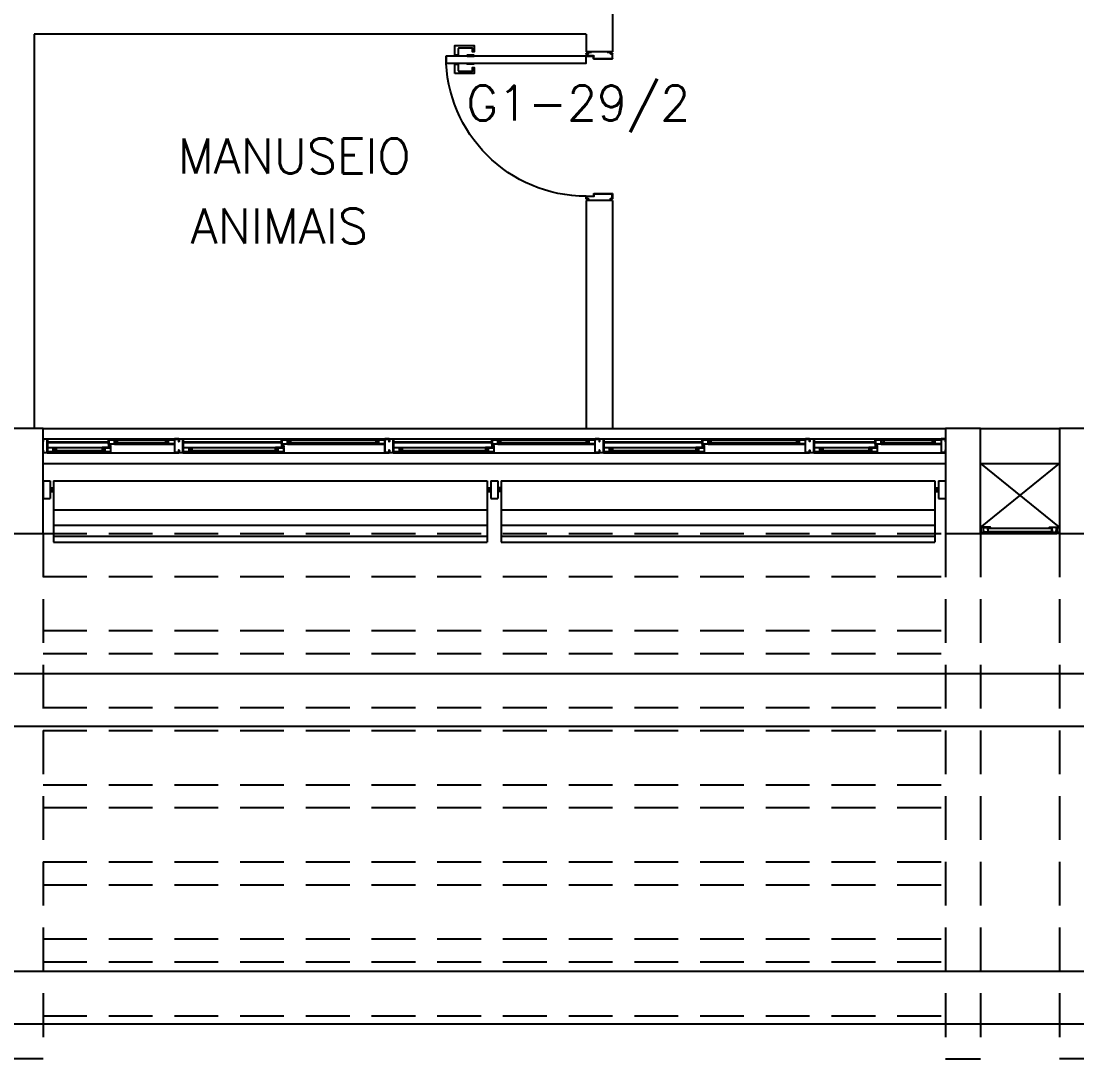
# Model space of a CAD drawing. Header units: millimetres. Extents: x 2801 to 3319, y 1187 to 1422.
# Drawn here: x 3076.25 to 3082.27, y 1310.75 to 1316.67 of the extents above; entities that cross this region are included whole.
import ezdxf

# ---------------------------------------------------------------- set-up
doc = ezdxf.new("R2010")
doc.units = ezdxf.units.MM
doc.linetypes.add('HIDDEN', pattern=[0.375, 0.25, -0.125])
for name, color, linetype in [('AR-ALV', 2, 'Continuous'), ('AR-BRISES', 1, 'Continuous'), ('AR-CALÇADA', 1, 'Continuous'), ('AR-ESQ', 1, 'Continuous'), ('AR-ESTC', 3, 'Continuous'), ('AR-PEITORIL', 1, 'Continuous'), ('AR-PERGOLAPROJ', 1, 'HIDDEN'), ('ar-podotactil', 1, 'Continuous'), ('AR-PORTA', 1, 'Continuous'), ('AR-SHAFT', 1, 'Continuous'), ('BR-LINHAS', 1, 'Continuous'), ('BR-MONTANTE', 242, 'Continuous'), ('BR-PAINEL', 1, 'Continuous'), ('BR-SUPORTE', 1, 'Continuous'), ('DT-ESQ-BAGUETE-C', 2, 'Continuous'), ('DT-ESQ-BAGUETE-V', 1, 'Continuous'), ('DT-ESQ-CHAPA DOBRADA-V', 1, 'Continuous'), ('DT-ESQ-PERFIL CADEIRA-C', 2, 'Continuous'), ('DT-ESQ-PERFIL CADEIRA-V', 1, 'Continuous'), ('DT-ESQ-PERFIL U SIMPLES-C', 2, 'Continuous'), ('DT-ESQ-PERFIL U-C', 2, 'Continuous'), ('DT-ESQ-PERFIL U-V', 1, 'Continuous'), ('DT-ESQ-VENEZIANA-C', 2, 'Continuous'), ('DT-ESQ-VENEZIANA-V', 2, 'Continuous'), ('DT-ESQ-VIDRO-C', 2, 'Continuous'), ('ENDEREÇO', 2, 'Continuous'), ('maçaneta', 1, 'Continuous'), ('mov', 1, 'Continuous'), ('PG-PROJ', 1, 'HIDDEN'), ('PM-PERFIL U-C', 2, 'Continuous'), ('pm1', 2, 'Continuous'), ('TEXTO', 2, 'Continuous')]:
    doc.layers.add(name, color=color, linetype=linetype)
doc.styles.add('UNB-100', font='simplex.shx', dxfattribs={"height": 0.2})
doc.styles.add('UNB1-100', font='simplex.shx', dxfattribs={"height": 0.2})

# ---------------------------------------------------------------- blocks, each defined once
blk = doc.blocks.new('EF40-P')
at = {"layer": 'DT-ESQ-BAGUETE-C', "color": 2, "ltscale": 0.1}
for points in [[(0.0735, -0.125), (0.06, -0.125), (0.06, -0.1235), (0.073, -0.1235, 0.414214), (0.0735, -0.123), (0.0735, -0.112, 0.414214), (0.073, -0.1115), (0.06, -0.1115), (0.06, -0.11), (0.0735, -0.11, -0.414214), (0.075, -0.1115), (0.075, -0.1235, -0.414214)], [(0.339, -0.125), (0.3525, -0.125), (0.3525, -0.1235), (0.3395, -0.1235, -0.414214), (0.339, -0.123), (0.339, -0.112, -0.414214), (0.3395, -0.1115), (0.3525, -0.1115), (0.3525, -0.11), (0.339, -0.11, 0.414214), (0.3375, -0.1115), (0.3375, -0.1235, 0.414214)], [(0.4225, -0.08), (0.409, -0.08), (0.409, -0.0785), (0.422, -0.0785, 0.414214), (0.4225, -0.078), (0.4225, -0.067, 0.414214), (0.422, -0.0665), (0.409, -0.0665), (0.409, -0.065), (0.4225, -0.065, -0.414214), (0.424, -0.0665), (0.424, -0.0785, -0.414214)], [(0.7015, -0.08), (0.715, -0.08), (0.715, -0.0785), (0.702, -0.0785, -0.414214), (0.7015, -0.078), (0.7015, -0.067, -0.414214), (0.702, -0.0665), (0.715, -0.0665), (0.715, -0.065), (0.7015, -0.065, 0.414214), (0.7, -0.0665), (0.7, -0.0785, 0.414214)], [(0.8485, -0.125), (0.835, -0.125), (0.835, -0.1235), (0.848, -0.1235, 0.414214), (0.8485, -0.123), (0.8485, -0.112, 0.414214), (0.848, -0.1115), (0.835, -0.1115), (0.835, -0.11), (0.8485, -0.11, -0.414214), (0.85, -0.1115), (0.85, -0.1235, -0.414214)], [(1.3265, -0.125), (1.34, -0.125), (1.34, -0.1235), (1.327, -0.1235, -0.414214), (1.3265, -0.123), (1.3265, -0.112, -0.414214), (1.327, -0.1115), (1.34, -0.1115), (1.34, -0.11), (1.3265, -0.11, 0.414214), (1.325, -0.1115), (1.325, -0.1235, 0.414214)], [(1.41, -0.08), (1.3965, -0.08), (1.3965, -0.0785), (1.4095, -0.0785, 0.414214), (1.41, -0.078), (1.41, -0.067, 0.414214), (1.4095, -0.0665), (1.3965, -0.0665), (1.3965, -0.065), (1.41, -0.065, -0.414214), (1.4115, -0.0665), (1.4115, -0.0785, -0.414214)], [(1.9015, -0.08), (1.915, -0.08), (1.915, -0.0785), (1.902, -0.0785, -0.414214), (1.9015, -0.078), (1.9015, -0.067, -0.414214), (1.902, -0.0665), (1.915, -0.0665), (1.915, -0.065), (1.9015, -0.065, 0.414214), (1.9, -0.0665), (1.9, -0.0785, 0.414214)], [(2.0485, -0.125), (2.035, -0.125), (2.035, -0.1235), (2.048, -0.1235, 0.414214), (2.0485, -0.123), (2.0485, -0.112, 0.414214), (2.048, -0.1115), (2.035, -0.1115), (2.035, -0.11), (2.0485, -0.11, -0.414214), (2.05, -0.1115), (2.05, -0.1235, -0.414214)], [(2.5265, -0.125), (2.54, -0.125), (2.54, -0.1235), (2.527, -0.1235, -0.414214), (2.5265, -0.123), (2.5265, -0.112, -0.414214), (2.527, -0.1115), (2.54, -0.1115), (2.54, -0.11), (2.5265, -0.11, 0.414214), (2.525, -0.1115), (2.525, -0.1235, 0.414214)], [(2.61, -0.08), (2.5965, -0.08), (2.5965, -0.0785), (2.6095, -0.0785, 0.414214), (2.61, -0.078), (2.61, -0.067, 0.414214), (2.6095, -0.0665), (2.5965, -0.0665), (2.5965, -0.065), (2.61, -0.065, -0.414214), (2.6115, -0.0665), (2.6115, -0.0785, -0.414214)], [(3.1015, -0.08), (3.115, -0.08), (3.115, -0.0785), (3.102, -0.0785, -0.414214), (3.1015, -0.078), (3.1015, -0.067, -0.414214), (3.102, -0.0665), (3.115, -0.0665), (3.115, -0.065), (3.1015, -0.065, 0.414214), (3.1, -0.0665), (3.1, -0.0785, 0.414214)], [(3.2485, -0.125), (3.235, -0.125), (3.235, -0.1235), (3.248, -0.1235, 0.414214), (3.2485, -0.123), (3.2485, -0.112, 0.414214), (3.248, -0.1115), (3.235, -0.1115), (3.235, -0.11), (3.2485, -0.11, -0.414214), (3.25, -0.1115), (3.25, -0.1235, -0.414214)], [(3.7265, -0.125), (3.74, -0.125), (3.74, -0.1235), (3.727, -0.1235, -0.414214), (3.7265, -0.123), (3.7265, -0.112, -0.414214), (3.727, -0.1115), (3.74, -0.1115), (3.74, -0.11), (3.7265, -0.11, 0.414214), (3.725, -0.1115), (3.725, -0.1235, 0.414214)], [(3.81, -0.08), (3.7965, -0.08), (3.7965, -0.0785), (3.8095, -0.0785, 0.414214), (3.81, -0.078), (3.81, -0.067, 0.414214), (3.8095, -0.0665), (3.7965, -0.0665), (3.7965, -0.065), (3.81, -0.065, -0.414214), (3.8115, -0.0665), (3.8115, -0.0785, -0.414214)], [(4.3015, -0.08), (4.315, -0.08), (4.315, -0.0785), (4.302, -0.0785, -0.414214), (4.3015, -0.078), (4.3015, -0.067, -0.414214), (4.302, -0.0665), (4.315, -0.0665), (4.315, -0.065), (4.3015, -0.065, 0.414214), (4.3, -0.0665), (4.3, -0.0785, 0.414214)], [(4.4485, -0.125), (4.435, -0.125), (4.435, -0.1235), (4.448, -0.1235, 0.414214), (4.4485, -0.123), (4.4485, -0.112, 0.414214), (4.448, -0.1115), (4.435, -0.1115), (4.435, -0.11), (4.4485, -0.11, -0.414214), (4.45, -0.1115), (4.45, -0.1235, -0.414214)], [(4.714, -0.125), (4.7275, -0.125), (4.7275, -0.1235), (4.7145, -0.1235, -0.414214), (4.714, -0.123), (4.714, -0.112, -0.414214), (4.7145, -0.1115), (4.7275, -0.1115), (4.7275, -0.11), (4.714, -0.11, 0.414214), (4.7125, -0.1115), (4.7125, -0.1235, 0.414214)], [(4.7975, -0.08), (4.784, -0.08), (4.784, -0.0785), (4.797, -0.0785, 0.414214), (4.7975, -0.078), (4.7975, -0.067, 0.414214), (4.797, -0.0665), (4.784, -0.0665), (4.784, -0.065), (4.7975, -0.065, -0.414214), (4.799, -0.0665), (4.799, -0.0785, -0.414214)], [(5.0765, -0.08), (5.09, -0.08), (5.09, -0.0785), (5.077, -0.0785, -0.414214), (5.0765, -0.078), (5.0765, -0.067, -0.414214), (5.077, -0.0665), (5.09, -0.0665), (5.09, -0.065), (5.0765, -0.065, 0.414214), (5.075, -0.0665), (5.075, -0.0785, 0.414214)]]:
    blk.add_lwpolyline(points, format="xyb", close=True, dxfattribs=at)
at = {"layer": 'DT-ESQ-BAGUETE-V', "color": 1, "ltscale": 0.1}
for p, q in [((0.0735, -0.11), (0.339, -0.11)), ((0.8485, -0.11), (1.3265, -0.11)), ((2.0485, -0.11), (2.5265, -0.11)), ((3.2485, -0.11), (3.7265, -0.11)), ((4.4485, -0.11), (4.714, -0.11))]:
    blk.add_line(p, q, dxfattribs=at)
at = {"layer": 'DT-ESQ-BAGUETE-V', "ltscale": 0.1}
for p, q in [((0.4225, -0.065), (0.7015, -0.065)), ((1.41, -0.065), (1.9015, -0.065)), ((2.61, -0.065), (3.1015, -0.065)), ((3.81, -0.065), (4.3015, -0.065)), ((4.7975, -0.065), (5.0765, -0.065))]:
    blk.add_line(p, q, dxfattribs=at)
at = {"layer": 'DT-ESQ-CHAPA DOBRADA-V', "ltscale": 0.1}
for p, q in [((0.025, -0.077), (0.374, -0.077)), ((0.025, -0.08), (0.374, -0.08)), ((0.8, -0.077), (1.3615, -0.077)), ((0.8, -0.08), (1.3615, -0.08)), ((4.4, -0.077), (4.749, -0.077)), ((4.4, -0.08), (4.749, -0.08))]:
    blk.add_line(p, q, dxfattribs=at)
at = {"layer": 'DT-ESQ-CHAPA DOBRADA-V', "color": 1, "ltscale": 0.1}
for p, q in [((2, -0.077), (2.5615, -0.077)), ((2, -0.08), (2.5615, -0.08)), ((3.2, -0.077), (3.7615, -0.077)), ((3.2, -0.08), (3.7615, -0.08))]:
    blk.add_line(p, q, dxfattribs=at)
at = {"layer": 'DT-ESQ-PERFIL CADEIRA-C', "color": 2, "ltscale": 0.1}
for p, q in [((0.376, -0.0885), (0.4225, -0.0885)), ((0.75, -0.0885), (0.7015, -0.0885)), ((1.3635, -0.0885), (1.41, -0.0885)), ((1.95, -0.0885), (1.9015, -0.0885)), ((2.5635, -0.0885), (2.61, -0.0885)), ((3.15, -0.0885), (3.1015, -0.0885)), ((3.7635, -0.0885), (3.81, -0.0885)), ((4.35, -0.0885), (4.3015, -0.0885)), ((4.751, -0.0885), (4.7975, -0.0885)), ((5.125, -0.0885), (5.0765, -0.0885)), ((0.025, -0.1335), (0.0735, -0.1335)), ((0.3855, -0.1335), (0.339, -0.1335)), ((0.8, -0.1335), (0.8485, -0.1335)), ((1.373, -0.1335), (1.3265, -0.1335)), ((2, -0.1335), (2.0485, -0.1335)), ((2.573, -0.1335), (2.5265, -0.1335)), ((3.2, -0.1335), (3.2485, -0.1335)), ((3.773, -0.1335), (3.7265, -0.1335)), ((4.7605, -0.1335), (4.714, -0.1335))]:
    blk.add_line(p, q, dxfattribs=at)
at = {"layer": 'DT-ESQ-PERFIL CADEIRA-C', "ltscale": 0.1}
blk.add_line((4.4, -0.1335), (4.4485, -0.1335), dxfattribs=at)
at = {"layer": 'DT-ESQ-PERFIL CADEIRA-C', "color": 2, "ltscale": 0.1}
for points in [[(0.0735, -0.135), (0.025, -0.135), (0.025, -0.1335), (0.06, -0.1335, -0.198912), (0.0589, -0.1331, -0.198913), (0.0585, -0.132), (0.0585, -0.112, 0.414214), (0.058, -0.1115), (0.025, -0.1115), (0.025, -0.11), (0.0585, -0.11, -0.414214), (0.06, -0.1115), (0.06, -0.1235), (0.06, -0.125), (0.06, -0.132), (0.0735, -0.132, -1)], [(0.339, -0.132, 1), (0.339, -0.135), (0.3855, -0.135, 0.414214), (0.3875, -0.133), (0.3875, -0.112, 0.414214), (0.3855, -0.11), (0.354, -0.11, 0.414214), (0.3525, -0.1115), (0.3525, -0.132)], [(0.3525, -0.1335, 0.198913), (0.3536, -0.1331, 0.198913), (0.354, -0.132), (0.354, -0.112, -0.414214), (0.3545, -0.1115), (0.3855, -0.1115, -0.414214), (0.386, -0.112), (0.386, -0.133, -0.414214), (0.3855, -0.1335)], [(0.4225, -0.087, -1), (0.4225, -0.09), (0.376, -0.09, -0.414214), (0.374, -0.088), (0.374, -0.067, -0.414214), (0.376, -0.065), (0.4075, -0.065, -0.414214), (0.409, -0.0665), (0.409, -0.087)], [(0.409, -0.0885, -0.198913), (0.4079, -0.0881, -0.198913), (0.4075, -0.087), (0.4075, -0.067, 0.414214), (0.407, -0.0665), (0.376, -0.0665, 0.414214), (0.3755, -0.067), (0.3755, -0.088, 0.414214), (0.376, -0.0885)], [(0.7015, -0.09), (0.75, -0.09), (0.75, -0.0885), (0.715, -0.0885, 0.198912), (0.7161, -0.0881, 0.198913), (0.7165, -0.087), (0.7165, -0.067, -0.414214), (0.717, -0.0665), (0.75, -0.0665), (0.75, -0.065), (0.7165, -0.065, 0.414214), (0.715, -0.0665), (0.715, -0.0785), (0.715, -0.08), (0.715, -0.087), (0.7015, -0.087, 1)], [(0.8485, -0.135), (0.8, -0.135), (0.8, -0.1335), (0.835, -0.1335, -0.198912), (0.8339, -0.1331, -0.198913), (0.8335, -0.132), (0.8335, -0.112, 0.414214), (0.833, -0.1115), (0.8, -0.1115), (0.8, -0.11), (0.8335, -0.11, -0.414214), (0.835, -0.1115), (0.835, -0.1235), (0.835, -0.125), (0.835, -0.132), (0.8485, -0.132, -1)], [(1.3265, -0.132, 1), (1.3265, -0.135), (1.373, -0.135, 0.414214), (1.375, -0.133), (1.375, -0.112, 0.414214), (1.373, -0.11), (1.3415, -0.11, 0.414214), (1.34, -0.1115), (1.34, -0.132)], [(1.34, -0.1335, 0.198913), (1.3411, -0.1331, 0.198913), (1.3415, -0.132), (1.3415, -0.112, -0.414214), (1.342, -0.1115), (1.373, -0.1115, -0.414214), (1.3735, -0.112), (1.3735, -0.133, -0.414214), (1.373, -0.1335)], [(1.41, -0.087, -1), (1.41, -0.09), (1.3635, -0.09, -0.414214), (1.3615, -0.088), (1.3615, -0.067, -0.414214), (1.3635, -0.065), (1.395, -0.065, -0.414214), (1.3965, -0.0665), (1.3965, -0.087)], [(1.3965, -0.0885, -0.198913), (1.3954, -0.0881, -0.198913), (1.395, -0.087), (1.395, -0.067, 0.414214), (1.3945, -0.0665), (1.3635, -0.0665, 0.414214), (1.363, -0.067), (1.363, -0.088, 0.414214), (1.3635, -0.0885)], [(1.9015, -0.09), (1.95, -0.09), (1.95, -0.0885), (1.915, -0.0885, 0.198912), (1.9161, -0.0881, 0.198913), (1.9165, -0.087), (1.9165, -0.067, -0.414214), (1.917, -0.0665), (1.95, -0.0665), (1.95, -0.065), (1.9165, -0.065, 0.414214), (1.915, -0.0665), (1.915, -0.0785), (1.915, -0.08), (1.915, -0.087), (1.9015, -0.087, 1)], [(2.0485, -0.135), (2, -0.135), (2, -0.1335), (2.035, -0.1335, -0.198912), (2.0339, -0.1331, -0.198913), (2.0335, -0.132), (2.0335, -0.112, 0.414214), (2.033, -0.1115), (2, -0.1115), (2, -0.11), (2.0335, -0.11, -0.414214), (2.035, -0.1115), (2.035, -0.1235), (2.035, -0.125), (2.035, -0.132), (2.0485, -0.132, -1)], [(2.5265, -0.132, 1), (2.5265, -0.135), (2.573, -0.135, 0.414214), (2.575, -0.133), (2.575, -0.112, 0.414214), (2.573, -0.11), (2.5415, -0.11, 0.414214), (2.54, -0.1115), (2.54, -0.132)], [(2.54, -0.1335, 0.198913), (2.5411, -0.1331, 0.198913), (2.5415, -0.132), (2.5415, -0.112, -0.414214), (2.542, -0.1115), (2.573, -0.1115, -0.414214), (2.5735, -0.112), (2.5735, -0.133, -0.414214), (2.573, -0.1335)], [(2.61, -0.087, -1), (2.61, -0.09), (2.5635, -0.09, -0.414214), (2.5615, -0.088), (2.5615, -0.067, -0.414214), (2.5635, -0.065), (2.595, -0.065, -0.414214), (2.5965, -0.0665), (2.5965, -0.087)], [(2.5965, -0.0885, -0.198913), (2.5954, -0.0881, -0.198913), (2.595, -0.087), (2.595, -0.067, 0.414214), (2.5945, -0.0665), (2.5635, -0.0665, 0.414214), (2.563, -0.067), (2.563, -0.088, 0.414214), (2.5635, -0.0885)], [(3.1015, -0.09), (3.15, -0.09), (3.15, -0.0885), (3.115, -0.0885, 0.198912), (3.1161, -0.0881, 0.198913), (3.1165, -0.087), (3.1165, -0.067, -0.414214), (3.117, -0.0665), (3.15, -0.0665), (3.15, -0.065), (3.1165, -0.065, 0.414214), (3.115, -0.0665), (3.115, -0.0785), (3.115, -0.08), (3.115, -0.087), (3.1015, -0.087, 1)], [(3.2485, -0.135), (3.2, -0.135), (3.2, -0.1335), (3.235, -0.1335, -0.198912), (3.2339, -0.1331, -0.198913), (3.2335, -0.132), (3.2335, -0.112, 0.414214), (3.233, -0.1115), (3.2, -0.1115), (3.2, -0.11), (3.2335, -0.11, -0.414214), (3.235, -0.1115), (3.235, -0.1235), (3.235, -0.125), (3.235, -0.132), (3.2485, -0.132, -1)], [(3.7265, -0.132, 1), (3.7265, -0.135), (3.773, -0.135, 0.414214), (3.775, -0.133), (3.775, -0.112, 0.414214), (3.773, -0.11), (3.7415, -0.11, 0.414214), (3.74, -0.1115), (3.74, -0.132)], [(3.74, -0.1335, 0.198913), (3.7411, -0.1331, 0.198913), (3.7415, -0.132), (3.7415, -0.112, -0.414214), (3.742, -0.1115), (3.773, -0.1115, -0.414214), (3.7735, -0.112), (3.7735, -0.133, -0.414214), (3.773, -0.1335)], [(3.81, -0.087, -1), (3.81, -0.09), (3.7635, -0.09, -0.414214), (3.7615, -0.088), (3.7615, -0.067, -0.414214), (3.7635, -0.065), (3.795, -0.065, -0.414214), (3.7965, -0.0665), (3.7965, -0.087)], [(3.7965, -0.0885, -0.198913), (3.7954, -0.0881, -0.198913), (3.795, -0.087), (3.795, -0.067, 0.414214), (3.7945, -0.0665), (3.7635, -0.0665, 0.414214), (3.763, -0.067), (3.763, -0.088, 0.414214), (3.7635, -0.0885)], [(4.3015, -0.09), (4.35, -0.09), (4.35, -0.0885), (4.315, -0.0885, 0.198912), (4.3161, -0.0881, 0.198913), (4.3165, -0.087), (4.3165, -0.067, -0.414214), (4.317, -0.0665), (4.35, -0.0665), (4.35, -0.065), (4.3165, -0.065, 0.414214), (4.315, -0.0665), (4.315, -0.0785), (4.315, -0.08), (4.315, -0.087), (4.3015, -0.087, 1)], [(4.4485, -0.135), (4.4, -0.135), (4.4, -0.1335), (4.435, -0.1335, -0.198912), (4.4339, -0.1331, -0.198913), (4.4335, -0.132), (4.4335, -0.112, 0.414214), (4.433, -0.1115), (4.4, -0.1115), (4.4, -0.11), (4.4335, -0.11, -0.414214), (4.435, -0.1115), (4.435, -0.1235), (4.435, -0.125), (4.435, -0.132), (4.4485, -0.132, -1)], [(4.714, -0.132, 1), (4.714, -0.135), (4.7605, -0.135, 0.414214), (4.7625, -0.133), (4.7625, -0.112, 0.414214), (4.7605, -0.11), (4.729, -0.11, 0.414214), (4.7275, -0.1115), (4.7275, -0.132)], [(4.7275, -0.1335, 0.198913), (4.7286, -0.1331, 0.198913), (4.729, -0.132), (4.729, -0.112, -0.414214), (4.7295, -0.1115), (4.7605, -0.1115, -0.414214), (4.761, -0.112), (4.761, -0.133, -0.414214), (4.7605, -0.1335)], [(4.7975, -0.087, -1), (4.7975, -0.09), (4.751, -0.09, -0.414214), (4.749, -0.088), (4.749, -0.067, -0.414214), (4.751, -0.065), (4.7825, -0.065, -0.414214), (4.784, -0.0665), (4.784, -0.087)], [(4.784, -0.0885, -0.198913), (4.7829, -0.0881, -0.198913), (4.7825, -0.087), (4.7825, -0.067, 0.414214), (4.782, -0.0665), (4.751, -0.0665, 0.414214), (4.7505, -0.067), (4.7505, -0.088, 0.414214), (4.751, -0.0885)], [(5.0765, -0.09), (5.125, -0.09), (5.125, -0.0885), (5.09, -0.0885, 0.198912), (5.0911, -0.0881, 0.198913), (5.0915, -0.087), (5.0915, -0.067, -0.414214), (5.092, -0.0665), (5.125, -0.0665), (5.125, -0.065), (5.0915, -0.065, 0.414214), (5.09, -0.0665), (5.09, -0.0785), (5.09, -0.08), (5.09, -0.087), (5.0765, -0.087, 1)]]:
    blk.add_lwpolyline(points, format="xyb", close=True, dxfattribs=at)
at = {"layer": 'DT-ESQ-PERFIL CADEIRA-V', "ltscale": 0.1}
for p, q in [((0.4075, -0.09), (0.7015, -0.09)), ((1.395, -0.09), (1.9015, -0.09))]:
    blk.add_line(p, q, dxfattribs=at)
at = {"layer": 'DT-ESQ-PERFIL CADEIRA-V', "color": 1, "ltscale": 0.1}
for p, q in [((2.595, -0.09), (3.1015, -0.09)), ((3.795, -0.09), (4.3015, -0.09)), ((4.7825, -0.09), (5.0765, -0.09)), ((0.0735, -0.135), (0.339, -0.135)), ((0.8485, -0.135), (1.3265, -0.135)), ((2.0485, -0.135), (2.5265, -0.135)), ((4.4485, -0.135), (4.714, -0.135))]:
    blk.add_line(p, q, dxfattribs=at)
at = {"layer": 'DT-ESQ-PERFIL CADEIRA-V', "color": 2, "ltscale": 0.1}
blk.add_line((3.2485, -0.135), (3.7265, -0.135), dxfattribs=at)
at = {"layer": 'DT-ESQ-PERFIL U SIMPLES-C', "color": 2, "ltscale": 0.1}
for points in [[(0.376, -0.102), (0.384, -0.102), (0.384, -0.1005), (0.376, -0.1005, -0.414214), (0.3755, -0.1), (0.3755, -0.092, -0.414214), (0.376, -0.0915), (0.384, -0.0915), (0.384, -0.09), (0.376, -0.09, 0.414214), (0.374, -0.092), (0.374, -0.1, 0.414214)], [(0.3855, -0.098), (0.3775, -0.098), (0.3775, -0.0995), (0.3855, -0.0995, -0.414214), (0.386, -0.1), (0.386, -0.108, -0.414214), (0.3855, -0.1085), (0.3775, -0.1085), (0.3775, -0.11), (0.3855, -0.11, 0.414214), (0.3875, -0.108), (0.3875, -0.1, 0.414214)], [(1.3635, -0.102), (1.3715, -0.102), (1.3715, -0.1005), (1.3635, -0.1005, -0.414214), (1.363, -0.1), (1.363, -0.092, -0.414214), (1.3635, -0.0915), (1.3715, -0.0915), (1.3715, -0.09), (1.3635, -0.09, 0.414214), (1.3615, -0.092), (1.3615, -0.1, 0.414214)], [(1.373, -0.098), (1.365, -0.098), (1.365, -0.0995), (1.373, -0.0995, -0.414214), (1.3735, -0.1), (1.3735, -0.108, -0.414214), (1.373, -0.1085), (1.365, -0.1085), (1.365, -0.11), (1.373, -0.11, 0.414214), (1.375, -0.108), (1.375, -0.1, 0.414214)], [(2.5635, -0.102), (2.5715, -0.102), (2.5715, -0.1005), (2.5635, -0.1005, -0.414214), (2.563, -0.1), (2.563, -0.092, -0.414214), (2.5635, -0.0915), (2.5715, -0.0915), (2.5715, -0.09), (2.5635, -0.09, 0.414214), (2.5615, -0.092), (2.5615, -0.1, 0.414214)], [(2.573, -0.098), (2.565, -0.098), (2.565, -0.0995), (2.573, -0.0995, -0.414214), (2.5735, -0.1), (2.5735, -0.108, -0.414214), (2.573, -0.1085), (2.565, -0.1085), (2.565, -0.11), (2.573, -0.11, 0.414214), (2.575, -0.108), (2.575, -0.1, 0.414214)], [(3.7635, -0.102), (3.7715, -0.102), (3.7715, -0.1005), (3.7635, -0.1005, -0.414214), (3.763, -0.1), (3.763, -0.092, -0.414214), (3.7635, -0.0915), (3.7715, -0.0915), (3.7715, -0.09), (3.7635, -0.09, 0.414214), (3.7615, -0.092), (3.7615, -0.1, 0.414214)], [(3.773, -0.098), (3.765, -0.098), (3.765, -0.0995), (3.773, -0.0995, -0.414214), (3.7735, -0.1), (3.7735, -0.108, -0.414214), (3.773, -0.1085), (3.765, -0.1085), (3.765, -0.11), (3.773, -0.11, 0.414214), (3.775, -0.108), (3.775, -0.1, 0.414214)], [(4.751, -0.102), (4.759, -0.102), (4.759, -0.1005), (4.751, -0.1005, -0.414214), (4.7505, -0.1), (4.7505, -0.092, -0.414214), (4.751, -0.0915), (4.759, -0.0915), (4.759, -0.09), (4.751, -0.09, 0.414214), (4.749, -0.092), (4.749, -0.1, 0.414214)], [(4.7605, -0.098), (4.7525, -0.098), (4.7525, -0.0995), (4.7605, -0.0995, -0.414214), (4.761, -0.1), (4.761, -0.108, -0.414214), (4.7605, -0.1085), (4.7525, -0.1085), (4.7525, -0.11), (4.7605, -0.11, 0.414214), (4.7625, -0.108), (4.7625, -0.1, 0.414214)]]:
    blk.add_lwpolyline(points, format="xyb", close=True, dxfattribs=at)
at = {"layer": 'DT-ESQ-PERFIL U-C', "color": 2, "ltscale": 0.1}
for points in [[(0, -0.0615, -0.414214), (0.0015, -0.06), (0.0235, -0.06, -0.414214), (0.025, -0.0615), (0.025, -0.1385, -0.414214), (0.0235, -0.14), (0.0015, -0.14, -0.414214), (0, -0.1385), (0, -0.125), (0.0015, -0.125), (0.0015, -0.138, 0.414214), (0.002, -0.1385), (0.023, -0.1385, 0.414214), (0.0235, -0.138), (0.0235, -0.062, 0.414214), (0.023, -0.0615), (0.002, -0.0615, 0.414214), (0.0015, -0.062), (0.0015, -0.075), (0, -0.075)], [(0.775, -0.0615, 0.414214), (0.7735, -0.06), (0.7515, -0.06, 0.414214), (0.75, -0.0615), (0.75, -0.1385, 0.414214), (0.7515, -0.14), (0.7735, -0.14, 0.414214), (0.775, -0.1385), (0.775, -0.125), (0.7735, -0.125), (0.7735, -0.138, -0.414214), (0.773, -0.1385), (0.752, -0.1385, -0.414214), (0.7515, -0.138), (0.7515, -0.062, -0.414214), (0.752, -0.0615), (0.773, -0.0615, -0.414214), (0.7735, -0.062), (0.7735, -0.075), (0.775, -0.075)], [(0.775, -0.0615, -0.414214), (0.7765, -0.06), (0.7985, -0.06, -0.414214), (0.8, -0.0615), (0.8, -0.1385, -0.414214), (0.7985, -0.14), (0.7765, -0.14, -0.414214), (0.775, -0.1385), (0.775, -0.125), (0.7765, -0.125), (0.7765, -0.138, 0.414214), (0.777, -0.1385), (0.798, -0.1385, 0.414214), (0.7985, -0.138), (0.7985, -0.062, 0.414214), (0.798, -0.0615), (0.777, -0.0615, 0.414214), (0.7765, -0.062), (0.7765, -0.075), (0.775, -0.075)], [(1.975, -0.0615, 0.414214), (1.9735, -0.06), (1.9515, -0.06, 0.414214), (1.95, -0.0615), (1.95, -0.1385, 0.414214), (1.9515, -0.14), (1.9735, -0.14, 0.414214), (1.975, -0.1385), (1.975, -0.125), (1.9735, -0.125), (1.9735, -0.138, -0.414214), (1.973, -0.1385), (1.952, -0.1385, -0.414214), (1.9515, -0.138), (1.9515, -0.062, -0.414214), (1.952, -0.0615), (1.973, -0.0615, -0.414214), (1.9735, -0.062), (1.9735, -0.075), (1.975, -0.075)], [(1.975, -0.0615, -0.414214), (1.9765, -0.06), (1.9985, -0.06, -0.414214), (2, -0.0615), (2, -0.1385, -0.414214), (1.9985, -0.14), (1.9765, -0.14, -0.414214), (1.975, -0.1385), (1.975, -0.125), (1.9765, -0.125), (1.9765, -0.138, 0.414214), (1.977, -0.1385), (1.998, -0.1385, 0.414214), (1.9985, -0.138), (1.9985, -0.062, 0.414214), (1.998, -0.0615), (1.977, -0.0615, 0.414214), (1.9765, -0.062), (1.9765, -0.075), (1.975, -0.075)], [(3.175, -0.0615, 0.414214), (3.1735, -0.06), (3.1515, -0.06, 0.414214), (3.15, -0.0615), (3.15, -0.1385, 0.414214), (3.1515, -0.14), (3.1735, -0.14, 0.414214), (3.175, -0.1385), (3.175, -0.125), (3.1735, -0.125), (3.1735, -0.138, -0.414214), (3.173, -0.1385), (3.152, -0.1385, -0.414214), (3.1515, -0.138), (3.1515, -0.062, -0.414214), (3.152, -0.0615), (3.173, -0.0615, -0.414214), (3.1735, -0.062), (3.1735, -0.075), (3.175, -0.075)], [(3.175, -0.0615, -0.414214), (3.1765, -0.06), (3.1985, -0.06, -0.414214), (3.2, -0.0615), (3.2, -0.1385, -0.414214), (3.1985, -0.14), (3.1765, -0.14, -0.414214), (3.175, -0.1385), (3.175, -0.125), (3.1765, -0.125), (3.1765, -0.138, 0.414214), (3.177, -0.1385), (3.198, -0.1385, 0.414214), (3.1985, -0.138), (3.1985, -0.062, 0.414214), (3.198, -0.0615), (3.177, -0.0615, 0.414214), (3.1765, -0.062), (3.1765, -0.075), (3.175, -0.075)], [(4.375, -0.0615, 0.414214), (4.3735, -0.06), (4.3515, -0.06, 0.414214), (4.35, -0.0615), (4.35, -0.1385, 0.414214), (4.3515, -0.14), (4.3735, -0.14, 0.414214), (4.375, -0.1385), (4.375, -0.125), (4.3735, -0.125), (4.3735, -0.138, -0.414214), (4.373, -0.1385), (4.352, -0.1385, -0.414214), (4.3515, -0.138), (4.3515, -0.062, -0.414214), (4.352, -0.0615), (4.373, -0.0615, -0.414214), (4.3735, -0.062), (4.3735, -0.075), (4.375, -0.075)], [(4.375, -0.0615, -0.414214), (4.3765, -0.06), (4.3985, -0.06, -0.414214), (4.4, -0.0615), (4.4, -0.1385, -0.414214), (4.3985, -0.14), (4.3765, -0.14, -0.414214), (4.375, -0.1385), (4.375, -0.125), (4.3765, -0.125), (4.3765, -0.138, 0.414214), (4.377, -0.1385), (4.398, -0.1385, 0.414214), (4.3985, -0.138), (4.3985, -0.062, 0.414214), (4.398, -0.0615), (4.377, -0.0615, 0.414214), (4.3765, -0.062), (4.3765, -0.075), (4.375, -0.075)], [(5.15, -0.0615, 0.414214), (5.1485, -0.06), (5.1265, -0.06, 0.414214), (5.125, -0.0615), (5.125, -0.1385, 0.414214), (5.1265, -0.14), (5.1485, -0.14, 0.414214), (5.15, -0.1385), (5.15, -0.125), (5.1485, -0.125), (5.1485, -0.138, -0.414214), (5.148, -0.1385), (5.127, -0.1385, -0.414214), (5.1265, -0.138), (5.1265, -0.062, -0.414214), (5.127, -0.0615), (5.148, -0.0615, -0.414214), (5.1485, -0.062), (5.1485, -0.075), (5.15, -0.075)]]:
    blk.add_lwpolyline(points, format="xyb", close=True, dxfattribs=at)
at = {"layer": 'DT-ESQ-PERFIL U-V', "color": 1, "ltscale": 0.1}
for p, q in [((0.0235, -0.06), (0.7515, -0.06)), ((0.7985, -0.06), (1.9515, -0.06)), ((1.9985, -0.06), (3.1515, -0.06)), ((4.3985, -0.06), (5.1265, -0.06)), ((0.0235, -0.14), (0.7515, -0.14)), ((0.7985, -0.14), (1.9515, -0.14)), ((1.9985, -0.14), (3.1515, -0.14)), ((4.3985, -0.14), (5.1265, -0.14))]:
    blk.add_line(p, q, dxfattribs=at)
at = {"layer": 'DT-ESQ-PERFIL U-V', "ltscale": 0.1}
for p, q in [((3.1985, -0.06), (4.3515, -0.06)), ((3.1985, -0.14), (4.3515, -0.14))]:
    blk.add_line(p, q, dxfattribs=at)
at = {"layer": 'DT-ESQ-VIDRO-C', "ltscale": 0.1}
for points in [[(0.7125, -0.085), (0.7125, -0.082), (0.4115, -0.082), (0.4115, -0.085)], [(1.9125, -0.085), (1.9125, -0.082), (1.399, -0.082), (1.399, -0.085)], [(3.1125, -0.085), (3.1125, -0.082), (2.599, -0.082), (2.599, -0.085)], [(4.3125, -0.085), (4.3125, -0.082), (3.799, -0.082), (3.799, -0.085)], [(5.0875, -0.085), (5.0875, -0.082), (4.7865, -0.082), (4.7865, -0.085)], [(0.063, -0.13), (0.063, -0.127), (0.3495, -0.127), (0.3495, -0.13)], [(0.838, -0.13), (0.838, -0.127), (1.337, -0.127), (1.337, -0.13)], [(2.038, -0.13), (2.038, -0.127), (2.537, -0.127), (2.537, -0.13)], [(3.238, -0.13), (3.238, -0.127), (3.737, -0.127), (3.737, -0.13)], [(4.438, -0.13), (4.438, -0.127), (4.7245, -0.127), (4.7245, -0.13)]]:
    blk.add_lwpolyline(points, close=True, dxfattribs=at)
blk = doc.blocks.new('BR-MODULO1')
at = {"layer": 'BR-LINHAS'}
for p, q in [((0.06, -0.2648), (2.535, -0.2648)), ((2.615, -0.2648), (5.09, -0.2648)), ((0.06, -0.3524), (2.535, -0.3524)), ((2.615, -0.3524), (5.09, -0.3524)), ((0.06, -0.4147), (2.535, -0.4147)), ((2.615, -0.4147), (5.09, -0.4147))]:
    blk.add_line(p, q, dxfattribs=at)
at = {"layer": 'BR-MONTANTE'}
for p, q in [((0, -0.1), (0, -0.2)), ((0, -0.1), (0.04, -0.1)), ((0.04, -0.1), (0.04, -0.2)), ((2.5547, -0.1), (2.5947, -0.1)), ((2.5547, -0.1), (2.5547, -0.2)), ((2.5947, -0.1), (2.5947, -0.2)), ((5.11, -0.1), (5.11, -0.2)), ((5.11, -0.1), (5.15, -0.1)), ((5.15, -0.1), (5.15, -0.2)), ((0, -0.2), (0.04, -0.2)), ((2.5547, -0.2), (2.5947, -0.2)), ((5.11, -0.2), (5.15, -0.2))]:
    blk.add_line(p, q, dxfattribs=at)
at = {"layer": 'BR-PAINEL'}
for p, q in [((0.06, -0.1), (2.535, -0.1)), ((0.06, -0.1), (0.06, -0.45)), ((2.535, -0.1), (2.535, -0.45)), ((2.615, -0.1), (2.615, -0.45)), ((2.615, -0.1), (5.09, -0.1)), ((5.09, -0.1), (5.09, -0.45)), ((0.06, -0.45), (2.535, -0.45)), ((2.615, -0.45), (5.09, -0.45))]:
    blk.add_line(p, q, dxfattribs=at)
at = {"layer": 'BR-SUPORTE'}
for p, q in [((0.04, -0.14), (0.06, -0.14)), ((0.04, -0.16), (0.06, -0.16)), ((0.05, -0.14), (0.05, -0.16)), ((2.5347, -0.14), (2.5547, -0.14)), ((2.5347, -0.16), (2.5547, -0.16)), ((2.5447, -0.14), (2.5447, -0.16)), ((2.6147, -0.14), (2.5947, -0.14)), ((2.6147, -0.16), (2.5947, -0.16)), ((2.6047, -0.14), (2.6047, -0.16)), ((5.09, -0.14), (5.11, -0.14)), ((5.09, -0.16), (5.11, -0.16)), ((5.1, -0.14), (5.1, -0.16))]:
    blk.add_line(p, q, dxfattribs=at)
blk = doc.blocks.new('PG-MODULO1-PJ-B')
at = {"layer": 'PG-PROJ'}
for p, q in [((0, 0), (0, -3)), ((5.55, 0), (5.55, -3)), ((0.2, 0), (5.35, 0)), ((0.2, 0), (0.2, -3)), ((5.35, 0), (5.35, -3)), ((0.2, -0.2454), (5.35, -0.2454)), ((0.2, -0.5546), (5.35, -0.5546)), ((0.2, -0.6854), (5.35, -0.6854)), ((0.2, -0.9946), (5.35, -0.9946)), ((0.2, -1.1254), (5.35, -1.1254)), ((0.2, -1.4346), (5.35, -1.4346)), ((0.2, -1.5654), (5.35, -1.5654)), ((0.2, -1.8746), (5.35, -1.8746)), ((0.2, -2.0054), (5.35, -2.0054)), ((0.2, -2.3146), (5.35, -2.3146)), ((0.2, -2.4454), (5.35, -2.4454)), ((0.2, -2.7546), (5.35, -2.7546)), ((0.2, -3), (0, -3)), ((5.35, -3), (5.55, -3))]:
    blk.add_line(p, q, dxfattribs=at)
blk = doc.blocks.new('PM3')
at = {"layer": 'maçaneta'}
for points in [[(0.02, 0.825), (-0.035, 0.825), (-0.035, 0.715), (0, 0.715), (0, 0.725), (-0.02, 0.725), (-0.02, 0.8035, -0.414214), (-0.0185, 0.805), (0.02, 0.805)], [(0.125, 0.825), (0.07, 0.825), (0.07, 0.805), (0.1085, 0.805, -0.414214), (0.11, 0.8035), (0.11, 0.725), (0.09, 0.725), (0.09, 0.715), (0.125, 0.715)]]:
    blk.add_lwpolyline(points, format="xyb", close=True, dxfattribs=at)
for points in [[(0.02, 0.715), (0.02, 0.755), (0.025, 0.755), (0.025, 0.715)], [(0.07, 0.715), (0.07, 0.755), (0.065, 0.755), (0.065, 0.715)]]:
    blk.add_lwpolyline(points, close=True, dxfattribs=at)
at = {"layer": 'mov'}
blk.add_arc((0.025, 0.075), 0.8, 0, 90, dxfattribs=at)
at = {"layer": 'PM-PERFIL U-C'}
for p, q in [((0, 0.045), (0, 0.0635)), ((0.0015, 0.065), (0.01, 0.065)), ((0.002, 0.063), (0.002, 0.045)), ((0.0105, 0.063), (0.002, 0.063)), ((0.01, 0.065), (0.01, 0.0735)), ((0.0115, 0.075), (0.0235, 0.075)), ((0.012, 0.073), (0.012, 0.0645)), ((0.023, 0.073), (0.012, 0.073)), ((0.023, 0.0335), (0.023, 0.073)), ((0.025, 0.0735), (0.025, 0.034)), ((0.825, 0.0735), (0.825, 0.034)), ((0.8385, 0.075), (0.8265, 0.075)), ((0.827, 0.073), (0.838, 0.073)), ((0.827, 0.0335), (0.827, 0.073)), ((0.838, 0.073), (0.838, 0.0645)), ((0.8395, 0.063), (0.848, 0.063)), ((0.84, 0.065), (0.84, 0.0735)), ((0.8485, 0.065), (0.84, 0.065)), ((0.848, 0.063), (0.848, 0.045)), ((0.85, 0.045), (0.85, 0.0635)), ((0.002, 0.045), (0, 0.045)), ((0.038, 0.032), (0.0245, 0.032)), ((0.0385, 0.034), (0.025, 0.034)), ((0.038, 0.032), (0.038, -0.073)), ((0.04, 0.0325), (0.04, -0.0735)), ((0.81, 0.0325), (0.81, -0.0735)), ((0.8115, 0.034), (0.825, 0.034)), ((0.812, 0.032), (0.8255, 0.032)), ((0.812, 0.032), (0.812, -0.073)), ((0.848, 0.045), (0.85, 0.045)), ((0, -0.045), (0.002, -0.045)), ((0, -0.0635), (0, -0.045)), ((0.002, -0.045), (0.002, -0.063)), ((0.85, -0.045), (0.848, -0.045)), ((0.848, -0.045), (0.848, -0.063)), ((0.85, -0.0635), (0.85, -0.045)), ((0.01, -0.065), (0.0015, -0.065)), ((0.002, -0.063), (0.0105, -0.063)), ((0.01, -0.0735), (0.01, -0.065)), ((0.0385, -0.075), (0.0115, -0.075)), ((0.012, -0.0645), (0.012, -0.073)), ((0.012, -0.073), (0.038, -0.073)), ((0.8115, -0.075), (0.8385, -0.075)), ((0.838, -0.073), (0.812, -0.073)), ((0.838, -0.0645), (0.838, -0.073)), ((0.848, -0.063), (0.8395, -0.063)), ((0.84, -0.0735), (0.84, -0.065)), ((0.84, -0.065), (0.8485, -0.065))]:
    blk.add_line(p, q, dxfattribs=at)
for centre, start, end in [((0.0015, 0.0635), 90, 180), ((0.0115, 0.0735), 90, 180), ((0.0105, 0.0645), 270, 0), ((0.0235, 0.0735), 360, 90), ((0.8265, 0.0735), 90, 180), ((0.8395, 0.0645), 180, 270), ((0.8385, 0.0735), 0, 90), ((0.8485, 0.0635), 0, 90), ((0.0245, 0.0335), 180, 270), ((0.0385, 0.0325), 0, 90), ((0.8115, 0.0325), 90, 180), ((0.8255, 0.0335), 270, 0), ((0.0015, -0.0635), 180, 270), ((0.0115, -0.0735), 180, 270), ((0.0105, -0.0645), 0, 90), ((0.0385, -0.0735), 269.93864, 0), ((0.8115, -0.0735), 180, 270.06136), ((0.8395, -0.0645), 90, 180), ((0.8385, -0.0735), 270, 0), ((0.8485, -0.0635), 270, 0)]:
    blk.add_arc(centre, 0.0015, start, end, dxfattribs=at)
at = {"layer": 'pm1'}
blk.add_lwpolyline([(0.065, 0.875), (0.065, 0.075), (0.025, 0.075), (0.025, 0.875)], close=True, dxfattribs=at)
blk = doc.blocks.new('EF01C-P')
at = {"layer": 'DT-ESQ-BAGUETE-C', "ltscale": 0.1}
for points in [[(0.0015, 0.035), (0.015, 0.035), (0.015, 0.0335), (0.0015, 0.0335), (0.0015, 0.005), (0.015, 0.005), (0.015, 0.0035), (0.0015, 0.0035, -0.414214), (0, 0.005), (0, 0.0335, -0.414214)], [(0.4485, 0.035), (0.435, 0.035), (0.435, 0.0335), (0.4485, 0.0335), (0.4485, 0.005), (0.435, 0.005), (0.435, 0.0035), (0.4485, 0.0035, 0.414214), (0.45, 0.005), (0.45, 0.0335, 0.414214)]]:
    blk.add_lwpolyline(points, format="xyb", close=True, dxfattribs=at)
at = {"layer": 'DT-ESQ-PERFIL CADEIRA-C', "ltscale": 0.1}
for points in [[(0.01, 0.0015), (0.01, 0.003), (0.0015, 0.003, 1), (0.0015, 0), (0.015, 0, 0.414214), (0.0165, 0.0015), (0.0165, 0.0335), (0.043, 0.0335)], [(0.043, 0.0065), (0.018, 0.0065), (0.018, 0.0165), (0.0165, 0.0165), (0.0165, 0.0065, 0.414214), (0.018, 0.005), (0.043, 0.005), (0.0565, 0.005, 1), (0.0565, 0.008), (0.043, 0.008), (0.043, 0.02), (0.043, 0.032), (0.0565, 0.032, 1), (0.0565, 0.035), (0.043, 0.035), (0.0165, 0.035, 0.414214), (0.015, 0.0335), (0.015, 0.0015), (0.0015, 0.0015)], [(0.0415, 0.02), (0.0415, 0.032, -0.414214), (0.043, 0.0335), (0.0565, 0.0335)], [(0.0415, 0.02), (0.0415, 0.008, 0.414214), (0.043, 0.0065), (0.0565, 0.0065)], [(0.407, 0.0065), (0.432, 0.0065), (0.432, 0.0165), (0.4335, 0.0165), (0.4335, 0.0065, -0.414214), (0.432, 0.005), (0.407, 0.005), (0.3935, 0.005, -1), (0.3935, 0.008), (0.407, 0.008), (0.407, 0.02), (0.407, 0.032), (0.3935, 0.032, -1), (0.3935, 0.035), (0.407, 0.035), (0.4335, 0.035, -0.414214), (0.435, 0.0335), (0.435, 0.0015), (0.4485, 0.0015)], [(0.4085, 0.02), (0.4085, 0.032, 0.414214), (0.407, 0.0335), (0.3935, 0.0335)], [(0.4085, 0.02), (0.4085, 0.008, -0.414214), (0.407, 0.0065), (0.3935, 0.0065)], [(0.44, 0.0015), (0.44, 0.003), (0.4485, 0.003, -1), (0.4485, 0), (0.435, 0, -0.414214), (0.4335, 0.0015), (0.4335, 0.0335), (0.407, 0.0335)]]:
    blk.add_lwpolyline(points, format="xyb", dxfattribs=at)
at = {"layer": 'DT-ESQ-PERFIL CADEIRA-V', "ltscale": 0.1}
blk.add_line((0.015, 0), (0.435, 0), dxfattribs=at)
at = {"layer": 'DT-ESQ-VENEZIANA-C', "ltscale": 0.1}
for p, q in [((0.043, 0.0105), (0.407, 0.0105)), ((0.043, 0.009), (0.407, 0.009))]:
    blk.add_line(p, q, dxfattribs=at)
at = {"layer": 'DT-ESQ-VENEZIANA-V', "ltscale": 0.1}
blk.add_line((0.043, 0.031), (0.407, 0.031), dxfattribs=at)

msp = doc.modelspace()

# ---------------------------------------------------------------- linework, layer by layer
at = {"layer": 'AR-ALV'}
for p, q in [((3079.6249, 1322.6748), (3079.6249, 1316.4998)), ((3079.4749, 1316.5998), (3076.3249, 1316.5998)), ((3076.3249, 1316.5998), (3076.3249, 1314.3498)), ((3079.4749, 1316.5998), (3079.4749, 1316.4998)), ((3079.6249, 1316.4998), (3079.4749, 1316.4998)), ((3079.6249, 1315.6498), (3079.4749, 1315.6498)), ((3079.4749, 1315.6498), (3079.4749, 1314.3498)), ((3079.6249, 1315.6498), (3079.6249, 1314.3498)), ((3079.4749, 1314.3498), (3079.6249, 1314.3498)), ((3081.7249, 1314.3498), (3082.1749, 1314.3498)), ((3081.7249, 1314.1498), (3082.1749, 1314.1498))]:
    msp.add_line(p, q, dxfattribs=at)
at = {"layer": 'AR-CALÇADA'}
msp.add_line((3042.0999, 1312.9498), (3116.5249, 1312.9498), dxfattribs=at)
at = {"layer": 'AR-ESTC'}
for points in [[(3076.3749, 1313.7498), (3076.3749, 1314.3498), (3076.1749, 1314.3498), (3076.1749, 1313.7498)], [(3081.7249, 1313.7498), (3081.7249, 1314.3498), (3081.5249, 1314.3498), (3081.5249, 1313.7498)], [(3082.3749, 1313.7498), (3082.3749, 1314.3498), (3082.1749, 1314.3498), (3082.1749, 1313.7498)]]:
    msp.add_lwpolyline(points, close=True, dxfattribs=at)
at = {"layer": 'AR-PEITORIL'}
for p, q in [((3076.3749, 1314.3498), (3081.5249, 1314.3498)), ((3076.3749, 1314.1498), (3081.5249, 1314.1498))]:
    msp.add_line(p, q, dxfattribs=at)
at = {"layer": 'ar-podotactil'}
for p, q in [((3041.0999, 1312.6498), (3118.9249, 1312.6498)), ((3041.0999, 1311.2498), (3117.3249, 1311.2498)), ((3041.0999, 1310.9498), (3117.0249, 1310.9498))]:
    msp.add_line(p, q, dxfattribs=at)
at = {"layer": 'AR-SHAFT'}
for p, q in [((3081.7249, 1313.7833), (3082.1749, 1314.1498)), ((3081.7249, 1314.1498), (3082.1734, 1313.7848))]:
    msp.add_line(p, q, dxfattribs=at)

# ---------------------------------------------------------------- block references
at = {"layer": 'AR-BRISES'}
msp.add_blockref('BR-MODULO1', (3076.3749, 1314.1498), dxfattribs=at)
at = {"layer": 'AR-ESQ'}
for name, p in [('EF40-P', (3076.3749, 1314.3498)), ('EF01C-P', (3081.7249, 1313.7498))]:
    msp.add_blockref(name, p, dxfattribs=at)
at = {"layer": 'AR-PERGOLAPROJ'}
for p in [(3076.1749, 1313.7498), (3082.1749, 1313.7498)]:
    msp.add_blockref('PG-MODULO1-PJ-B', p, dxfattribs=at)
at = {"layer": 'AR-PORTA', "xscale": -1, "rotation": 90}
msp.add_blockref('PM3', (3079.5499, 1316.4998), dxfattribs=at)

# ---------------------------------------------------------------- texts
at = {"layer": 'ENDEREÇO', "style": 'UNB1-100'}
msp.add_text('G1-29/2', height=0.2, dxfattribs=at).set_placement((3078.7911, 1316.1068))
at = {"layer": 'TEXTO', "style": 'UNB-100'}
for s, p in [('MANUSEIO', (3077.1436, 1315.8054)), ('ANIMAIS', (3077.2174, 1315.4054))]:
    msp.add_text(s, height=0.2, dxfattribs=at).set_placement(p)

doc.saveas('drawing.dxf')
